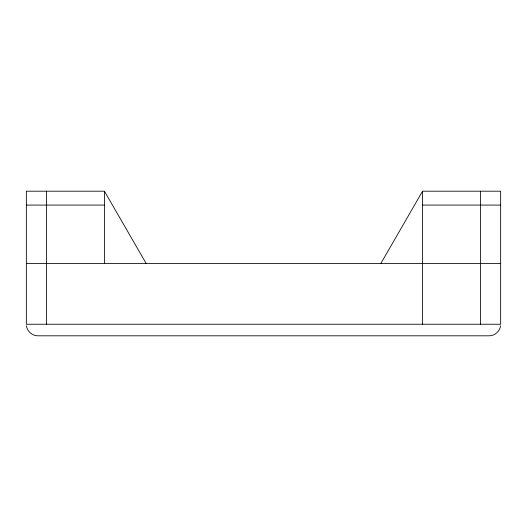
<?xml version="1.0" encoding="UTF-8"?>
<svg xmlns="http://www.w3.org/2000/svg" width="527" height="527" viewBox="0 0 527 527"><rect width="100%" height="100%" fill="white"/><g stroke="black" fill="none" stroke-linecap="round" stroke-linejoin="round"><path stroke-width="0.79" d="M500.551 325.745C499.906 331.345 494.721 335.89 489.082 335.804L37.918 335.804C32.279 335.89 27.094 331.345 26.449 325.745M380.823 263.5L422.562 191.196L500.65 191.196L500.65 324.237L26.35 324.237L26.35 191.196L104.438 191.196L146.177 263.5M26.35 205.082L104.438 205.082M422.562 205.082L500.65 205.082M26.35 263.5L500.65 263.5M480.407 191.196L480.407 324.237M422.562 191.196L422.562 324.237M104.438 191.196L104.438 263.5M46.593 191.196L46.593 324.237"/></g></svg>
